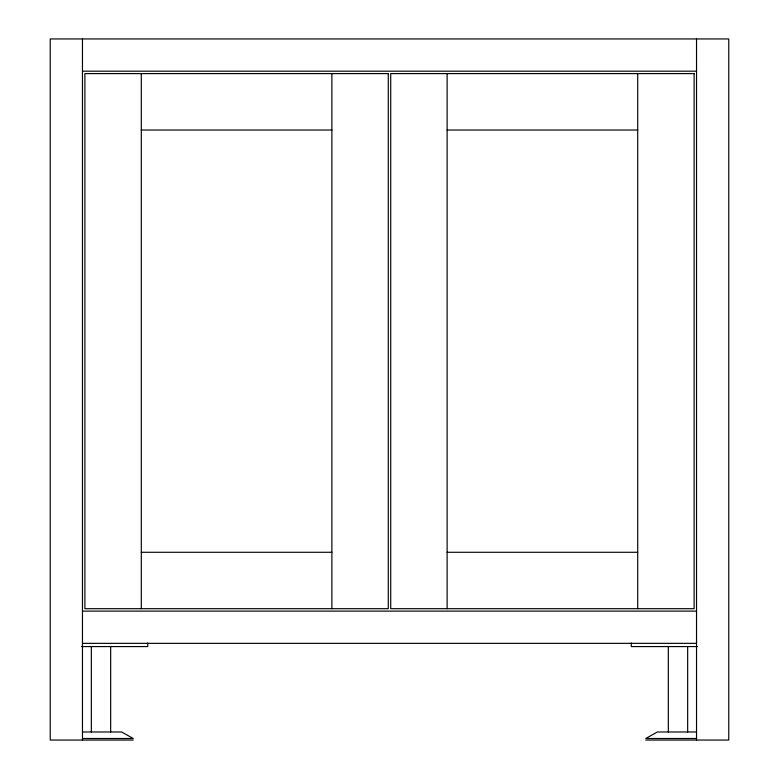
<?xml version="1.0" encoding="UTF-8"?>
<svg xmlns="http://www.w3.org/2000/svg" width="779" height="779" viewBox="0 0 779 779"><rect width="100%" height="100%" fill="white"/><g stroke="black" fill="none" stroke-linecap="round" stroke-linejoin="round"><path stroke-width="1.17" d="M82.467 71.181L696.533 71.181M141.291 130.015L331.883 130.015M447.117 130.015L637.709 130.015M141.291 552.282L331.883 552.282M447.117 552.282L637.709 552.282M82.467 611.116L696.533 611.116M82.467 643.347L696.533 643.347M81.591 646.57L147.737 646.57L147.737 643.016M697.409 646.57L631.263 646.57L631.263 643.016M83.139 731.987L121.631 731.987L133.238 738.492L82.662 738.492M695.861 731.987L657.369 731.987L645.762 738.492L696.338 738.492M133.238 740.05L50.236 740.05L50.236 38.95L728.764 38.95L728.764 740.05L645.762 740.05M696.533 38.95L696.533 740.05M687.662 646.57L687.662 731.987M668.333 646.57L668.333 731.987M637.709 73.606L637.709 608.691M447.117 73.606L447.117 608.691M331.883 73.606L331.883 608.691M141.291 73.606L141.291 608.691M110.667 646.57L110.667 731.987M91.338 646.57L91.338 731.987M82.467 38.95L82.467 740.05M388.293 73.606L84.882 73.606L84.882 608.691L388.293 608.691L388.293 73.606M694.118 73.606L390.707 73.606L390.707 608.691L694.118 608.691L694.118 73.606"/></g></svg>
